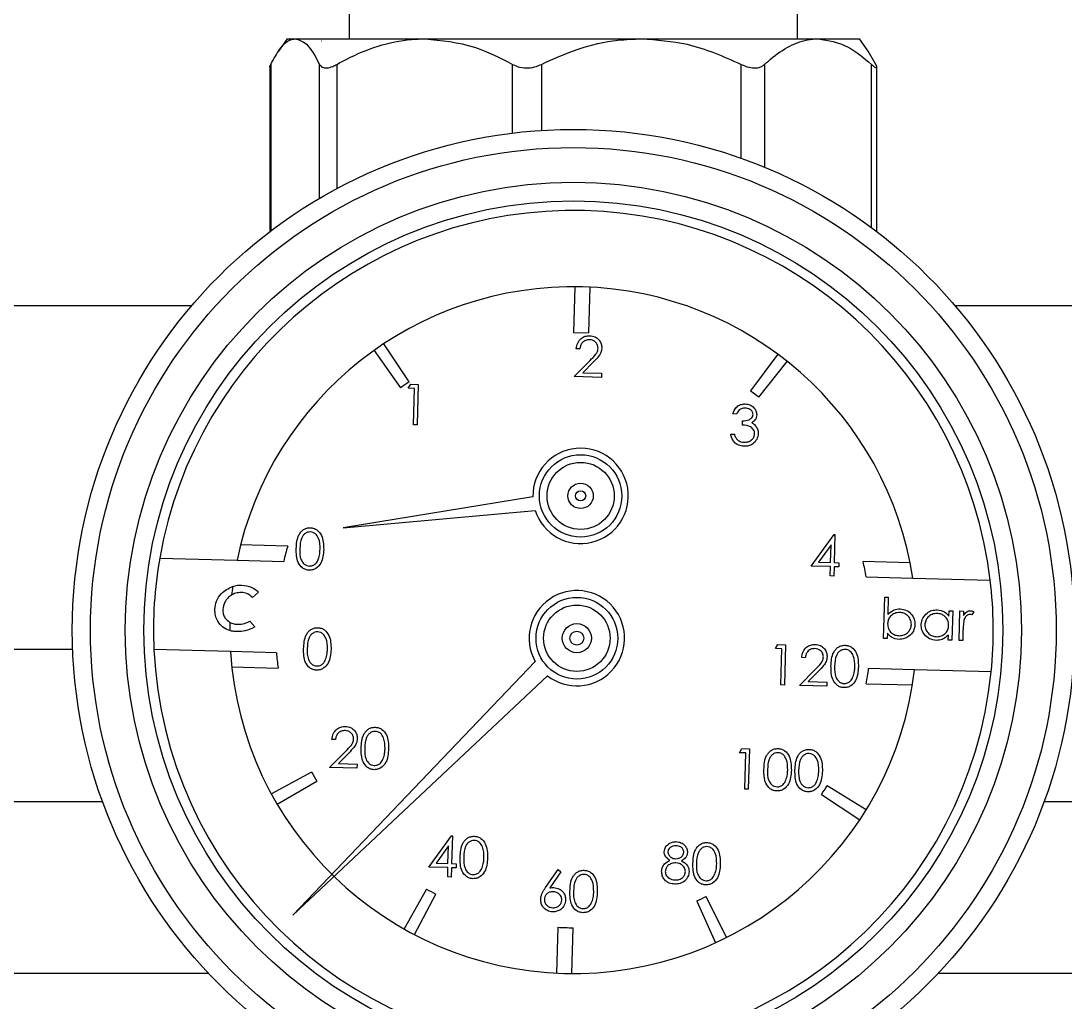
# Model space of a CAD drawing. Extents: x 150 to 4150, y 50 to 2920.
# Drawn here: x 1107.2 to 1243.9, y 1012.7 to 1141.3 of the extents above; entities that cross this region are included whole.
import ezdxf

# ---------------------------------------------------------------- set-up
doc = ezdxf.new("R2010")
doc.units = 0
doc.header["$LTSCALE"] = 10
doc.linetypes.add('SLD-KATı', pattern=[0])
doc.layers.get('0').update_dxf_attribs({"linetype": 'CONTINUOUS'})

msp = doc.modelspace()

# ---------------------------------------------------------------- linework, layer by layer
at = {"color": 7, "linetype": 'SLD-KATı'}
for p, q in [((1150.16, 1159.03), (1150.16, 1138.92)), ((1208.91, 1138.92), (1208.91, 1157.98)), ((1142.03, 1138.92), (1140.91, 1137.31)), ((1142.03, 1138.92), (1143.1, 1138.92)), ((1143.1, 1138.92), (1160.06, 1138.92)), ((1160.06, 1138.92), (1188.43, 1138.92)), ((1188.43, 1138.92), (1211.58, 1138.92)), ((1211.58, 1138.92), (1217.03, 1138.92)), ((1218.15, 1137.31), (1217.03, 1138.92)), ((1219.15, 1135.57), (1218.13, 1137.3)), ((1139.76, 1135.2), (1139.76, 1113.62)), ((1219.3, 1113.62), (1219.3, 1135.2)), ((1179.73, 1106.42), (1179.57, 1100.43)), ((1181.57, 1100.38), (1181.73, 1106.36)), ((1129.53, 1103.92), (1002.03, 1103.92)), ((1319.53, 1103.92), (1229.53, 1103.92)), ((1179.57, 1100.43), (1181.57, 1100.38)), ((1158.02, 1093.95), (1154.71, 1098.95)), ((1153.42, 1098.07), (1156.9, 1093.18)), ((1180.39, 1098.28), (1179.92, 1098.29)), ((1206.31, 1097.58), (1202.74, 1092.76)), ((1179.62, 1094.64), (1181.73, 1096.77)), ((1182.13, 1096.53), (1180.77, 1095.15)), ((1203.82, 1091.93), (1207.56, 1096.62)), ((1183.21, 1094.54), (1179.62, 1094.64)), ((1180.77, 1095.15), (1183.23, 1095.08)), ((1183.23, 1095.08), (1183.21, 1094.54)), ((1157.91, 1093.11), (1158.24, 1093.65)), ((1158.73, 1093.09), (1157.91, 1093.11)), ((1158.24, 1093.65), (1159.22, 1093.62)), ((1158.6, 1088.34), (1158.73, 1093.09)), ((1159.22, 1093.62), (1159.08, 1088.33)), ((1200.9, 1089.74), (1200.43, 1089.76)), ((1201.68, 1088.3), (1201.69, 1088.84)), ((1159.08, 1088.33), (1158.6, 1088.34)), ((1200.15, 1087.12), (1200.63, 1087.1)), ((1174.24, 1078.9), (1149.4, 1074.81)), ((1149.4, 1074.81), (1174.53, 1077.1)), ((1210.7, 1069.81), (1213.7, 1073.94)), ((1213.7, 1073.94), (1213.8, 1073.94)), ((1213.8, 1073.94), (1213.7, 1070.27)), ((1142.11, 1072.42), (1135.94, 1072.58)), ((1213.29, 1072.58), (1211.65, 1070.33)), ((1213.22, 1070.29), (1213.29, 1072.58)), ((1125.35, 1070.86), (1135.48, 1070.59)), ((1135.48, 1070.59), (1141.59, 1070.43)), ((1213.21, 1069.74), (1210.7, 1069.81)), ((1211.65, 1070.33), (1213.22, 1070.29)), ((1213.18, 1068.52), (1213.21, 1069.74)), ((1213.69, 1069.73), (1213.65, 1068.51)), ((1214.3, 1069.72), (1213.69, 1069.73)), ((1213.7, 1070.27), (1214.31, 1070.26)), ((1214.31, 1070.26), (1214.3, 1069.72)), ((1223.66, 1070.25), (1217.48, 1070.41)), ((1213.65, 1068.51), (1213.18, 1068.52)), ((1217.9, 1068.4), (1224.01, 1068.23)), ((1224.01, 1068.23), (1234.14, 1067.96)), ((1138.31, 1066.38), (1137.49, 1065.68)), ((1220.16, 1060.33), (1220.31, 1065.76)), ((1220.31, 1065.76), (1220.78, 1065.75)), ((1220.78, 1065.75), (1220.72, 1063.49)), ((1228.72, 1063.26), (1228.74, 1063.97)), ((1228.74, 1063.97), (1229.22, 1063.96)), ((1229.22, 1063.96), (1229.11, 1060.1)), ((1230.06, 1060.07), (1230.17, 1063.94)), ((1230.17, 1063.94), (1230.64, 1063.92)), ((1230.64, 1063.92), (1230.63, 1063.35)), ((1232, 1063.82), (1231.72, 1063.42)), ((1137.16, 1062.59), (1137.79, 1061.85)), ((1220.64, 1060.32), (1220.16, 1060.33)), ((1220.66, 1061.04), (1220.64, 1060.32)), ((1228.64, 1060.11), (1228.66, 1060.78)), ((1229.11, 1060.1), (1228.64, 1060.11)), ((1230.54, 1060.06), (1230.06, 1060.07)), ((1230.57, 1061.36), (1230.54, 1060.06)), ((1002.03, 1058.92), (1113.95, 1058.92)), ((1134.62, 1058.61), (1124.59, 1058.88)), ((1206.01, 1059), (1206.33, 1059.54)), ((1206.82, 1058.98), (1206.01, 1059)), ((1206.33, 1059.54), (1207.31, 1059.51)), ((1206.7, 1054.23), (1206.82, 1058.98)), ((1207.31, 1059.51), (1207.17, 1054.22)), ((1140.64, 1058.45), (1134.62, 1058.61)), ((1174.52, 1057.33), (1142.77, 1024.07)), ((1209.91, 1057.81), (1209.44, 1057.82)), ((1134.79, 1056.61), (1140.85, 1056.45)), ((1209.14, 1054.17), (1211.25, 1056.3)), ((1211.65, 1056.06), (1210.29, 1054.68)), ((1224.23, 1056.22), (1218.2, 1056.39)), ((1234.26, 1055.96), (1224.23, 1056.22)), ((1142.77, 1024.07), (1176.13, 1055.44)), ((1210.29, 1054.68), (1212.75, 1054.61)), ((1212.75, 1054.61), (1212.73, 1054.07)), ((1207.17, 1054.22), (1206.7, 1054.23)), ((1212.73, 1054.07), (1209.14, 1054.17)), ((1217.89, 1054.39), (1223.95, 1054.23)), ((1148.37, 1047.07), (1147.9, 1047.08)), ((1147.6, 1043.42), (1149.71, 1045.56)), ((1150.11, 1045.31), (1148.75, 1043.94)), ((1201.29, 1045.35), (1201.62, 1045.89)), ((1202.11, 1045.33), (1201.29, 1045.35)), ((1201.62, 1045.89), (1202.59, 1045.86)), ((1201.98, 1040.59), (1202.11, 1045.33)), ((1202.59, 1045.86), (1202.45, 1040.57)), ((1148.75, 1043.94), (1151.21, 1043.87)), ((1151.21, 1043.87), (1151.19, 1043.33)), ((1145.25, 1042.82), (1139.97, 1039.96)), ((1151.19, 1043.33), (1147.6, 1043.42)), ((1140.75, 1038.6), (1145.92, 1041.64)), ((1217.89, 1037.89), (1212.77, 1041.02)), ((1202.45, 1040.57), (1201.98, 1040.59)), ((1212.04, 1039.88), (1217.04, 1036.56)), ((1117.88, 1038.92), (717.03, 1038.92)), ((1404.53, 1038.92), (1241.18, 1038.92)), ((1160.59, 1030.36), (1163.59, 1034.48)), ((1163.59, 1034.48), (1163.69, 1034.48)), ((1163.69, 1034.48), (1163.59, 1030.82)), ((1163.18, 1033.13), (1161.54, 1030.87)), ((1163.11, 1030.83), (1163.18, 1033.13)), ((1163.1, 1030.29), (1160.59, 1030.36)), ((1161.54, 1030.87), (1163.11, 1030.83)), ((1163.07, 1029.07), (1163.1, 1030.29)), ((1163.57, 1030.28), (1163.54, 1029.05)), ((1164.18, 1030.26), (1163.57, 1030.28)), ((1163.59, 1030.82), (1164.2, 1030.8)), ((1164.2, 1030.8), (1164.18, 1030.26)), ((1175.88, 1027.67), (1177.53, 1030.04)), ((1177.53, 1030.04), (1177.89, 1029.74)), ((1163.54, 1029.05), (1163.07, 1029.07)), ((1177.89, 1029.74), (1176.43, 1027.64)), ((1160.31, 1027.48), (1157.35, 1022.26)), ((1158.73, 1021.51), (1161.51, 1026.83)), ((1195.69, 1025.92), (1198.17, 1020.46)), ((1199.59, 1021.14), (1196.92, 1026.51)), ((1177.49, 1022.47), (1177.33, 1016.47)), ((1179.33, 1016.42), (1179.49, 1022.42))]:
    msp.add_line(p, q, dxfattribs=at)
at = {"color": 8, "linetype": 'SLD-KATı'}
for p, q in [((1139.91, 1135.57), (1139.91, 1113.73)), ((1146.29, 1118), (1146.29, 1135.57)), ((1148.56, 1135.57), (1148.56, 1119.27)), ((1171.57, 1126.56), (1171.57, 1135.57)), ((1175.35, 1135.57), (1175.35, 1126.91)), ((1201.5, 1123.25), (1201.5, 1135.57)), ((1204.59, 1135.57), (1204.59, 1122.07)), ((1218.57, 1114.17), (1218.57, 1135.57)), ((1131.76, 1016.42), (704.53, 1016.42)), ((1417.03, 1016.42), (1227.3, 1016.42))]:
    msp.add_line(p, q, dxfattribs=at)
at = {"color": 7, "linetype": 'SLD-KATı'}
for centre, radius in [((1179.53, 1061.42), 65.63), ((1179.53, 1061.42), 63.25), ((1179.53, 1061.42), 58.69), ((1179.53, 1061.42), 56.25), ((1180.48, 1079.01), 5.4), ((1180.48, 1079.01), 4.4), ((1180.48, 1079.01), 1.66), ((1180.48, 1079.01), 0.665), ((1179.99, 1060.36), 5.35), ((1179.99, 1060.36), 4.35), ((1179.99, 1060.36), 1.91), ((1179.99, 1060.36), 0.907)]:
    msp.add_circle(centre, radius, dxfattribs=at)
for centre, radius, start, end in [((1179.53, 1061.42), 55, 6.8367, 170.1095), ((1179.53, 1061.42), 45, 8.7135, 168.2328), ((1179.53, 1061.42), 39, 123.4731, 125.4731), ((1179.53, 1061.42), 39, 51.4731, 53.4731), ((1180.48, 1079.01), 6.25, 197.7943, 181.0474), ((1179.53, 1061.42), 39, 163.616, 166.6361), ((1179.53, 1061.42), 55, 170.1095, 182.6438), ((1179.53, 1061.42), 39, 10.3101, 13.3303), ((1179.53, 1061.42), 45, 172.6729, 174.1405), ((1179.53, 1061.42), 55, 354.3025, 6.8367), ((1179.99, 1060.36), 6.25, 231.9398, 209.0032), ((1179.53, 1061.42), 45, 178.6927, 180.0803), ((1179.53, 1061.42), 55, 182.6438, 354.3025), ((1179.53, 1061.42), 45, 183.5728, 353.3735), ((1179.53, 1061.42), 39, 184.36, 187.323), ((1179.53, 1061.42), 39, 349.6233, 352.5863), ((1179.53, 1061.42), 39, 208.4731, 210.4731), ((1179.53, 1061.42), 39, 326.4731, 328.4731), ((1179.53, 1061.42), 39, 240.4731, 242.4731), ((1179.53, 1061.42), 39, 294.4731, 296.4731), ((1179.53, 1061.42), 39, 267.0039, 269.9424)]:
    msp.add_arc(centre, radius, start, end, dxfattribs=at)
for points, knots in [([(1139.91, 1135.57), (1140.3, 1136.29), (1141.08, 1137.73), (1142.17, 1138.77), (1142.85, 1138.88), (1143.1, 1138.92)], [0, 0, 0, 0, 0.382414, 0.774654, 1, 1, 1, 1]), ([(1143.1, 1138.92), (1143.59, 1138.78), (1144.7, 1138.47), (1145.73, 1136.61), (1146.29, 1135.57)], [0, 0, 0, 0, 0.444644, 1, 1, 1, 1]), ([(1146.54, 1138.6), (1146.51, 1138.61), (1146.48, 1138.61), (1146.48, 1138.62), (1146.48, 1138.62)], [0, 0, 0, 0, 0.8296067, 1, 1, 1, 1]), ([(1148.56, 1135.57), (1148.82, 1135.72), (1150.39, 1136.59), (1153.42, 1137.91), (1157.05, 1138.81), (1159.3, 1138.89), (1160.06, 1138.92)], [0, 0, 0, 0, 0.073267, 0.436546, 0.808868, 1, 1, 1, 1]), ([(1160.06, 1138.92), (1162.26, 1138.71), (1166.26, 1138.32), (1169.92, 1136.42), (1171.57, 1135.57)], [0, 0, 0, 0, 0.551005, 1, 1, 1, 1]), ([(1175.35, 1135.57), (1176.94, 1136.29), (1180.15, 1137.73), (1184.61, 1138.77), (1187.41, 1138.88), (1188.43, 1138.92)], [0, 0, 0, 0, 0.382412, 0.774653, 1, 1, 1, 1]), ([(1188.43, 1138.92), (1190.45, 1138.78), (1194.99, 1138.47), (1199.18, 1136.61), (1201.5, 1135.57)], [0, 0, 0, 0, 0.444643, 1, 1, 1, 1]), ([(1204.59, 1135.57), (1204.75, 1135.72), (1205.71, 1136.59), (1207.54, 1137.91), (1209.75, 1138.81), (1211.12, 1138.89), (1211.58, 1138.92)], [0, 0, 0, 0, 0.073266, 0.436545, 0.80887, 1, 1, 1, 1]), ([(1211.58, 1138.92), (1212.92, 1138.71), (1215.35, 1138.32), (1217.57, 1136.42), (1218.57, 1135.57)], [0, 0, 0, 0, 0.5510138, 1, 1, 1, 1]), ([(1139.79, 1135.2), (1139.79, 1135.23), (1139.77, 1135.29), (1139.86, 1135.47), (1139.91, 1135.57)], [0, 0, 0, 0, 0.437568, 1, 1, 1, 1]), ([(1146.29, 1135.57), (1146.4, 1135.42), (1146.61, 1135.13), (1147.23, 1135.05), (1147.92, 1135.24), (1148.37, 1135.48), (1148.56, 1135.57)], [0, 0, 0, 0, 0.280707, 0.562842, 0.82575, 1, 1, 1, 1]), ([(1171.57, 1135.57), (1171.88, 1135.42), (1172.51, 1135.13), (1173.63, 1135.05), (1174.6, 1135.24), (1175.14, 1135.48), (1175.35, 1135.57)], [0, 0, 0, 0, 0.280698, 0.562833, 0.825752, 1, 1, 1, 1]), ([(1201.5, 1135.57), (1201.84, 1135.42), (1202.52, 1135.13), (1203.48, 1135.05), (1204.17, 1135.24), (1204.47, 1135.48), (1204.59, 1135.57)], [0, 0, 0, 0, 0.280686, 0.562825, 0.825751, 1, 1, 1, 1]), ([(1218.57, 1135.57), (1218.74, 1135.42), (1219.07, 1135.13), (1219.31, 1135.05), (1219.31, 1135.24), (1219.2, 1135.48), (1219.15, 1135.57)], [0, 0, 0, 0, 0.280716, 0.56284, 0.825762, 1, 1, 1, 1]), ([(1179.92, 1098.29), (1179.96, 1098.55), (1180.03, 1099.06), (1180.5, 1099.64), (1181.08, 1099.98), (1181.49, 1100), (1181.69, 1100.01)], [0, 0, 0, 0, 0.280031, 0.559523, 0.779667, 1, 1, 1, 1]), ([(1181.69, 1100.01), (1181.93, 1099.98), (1182.4, 1099.93), (1182.91, 1099.48), (1183.21, 1098.95), (1183.24, 1098.58), (1183.25, 1098.4)], [0, 0, 0, 0, 0.279892, 0.559221, 0.779581, 1, 1, 1, 1]), ([(1181.65, 1099.47), (1181.47, 1099.46), (1181.11, 1099.43), (1180.69, 1099.11), (1180.46, 1098.7), (1180.42, 1098.42), (1180.39, 1098.28)], [0, 0, 0, 0, 0.279701, 0.558859, 0.779174, 1, 1, 1, 1]), ([(1182.77, 1098.37), (1182.75, 1098.53), (1182.72, 1098.86), (1182.41, 1099.21), (1182.04, 1099.43), (1181.78, 1099.46), (1181.65, 1099.47)], [0, 0, 0, 0, 0.279114, 0.558969, 0.77936, 1, 1, 1, 1]), ([(1181.73, 1096.77), (1181.99, 1097.03), (1182.35, 1097.38), (1182.72, 1097.94), (1182.75, 1098.22), (1182.77, 1098.37)], [0, 0, 0, 0, 0.560708, 0.780519, 1, 1, 1, 1]), ([(1183.25, 1098.4), (1183.22, 1098.19), (1183.17, 1097.77), (1182.73, 1097.14), (1182.36, 1096.76), (1182.13, 1096.53)], [0, 0, 0, 0, 0.2792847, 0.5591498, 1, 1, 1, 1]), ([(1200.43, 1089.76), (1200.49, 1089.96), (1200.63, 1090.36), (1201.04, 1090.8), (1201.54, 1091.04), (1201.87, 1091.06), (1202.04, 1091.07)], [0, 0, 0, 0, 0.280276, 0.559682, 0.779743, 1, 1, 1, 1]), ([(1202.03, 1090.53), (1201.89, 1090.52), (1201.62, 1090.51), (1201.17, 1090.25), (1201, 1089.94), (1200.9, 1089.74)], [0, 0, 0, 0, 0.28062, 0.56037, 1, 1, 1, 1]), ([(1203.07, 1089.67), (1203.05, 1089.81), (1203, 1090.09), (1202.61, 1090.44), (1202.25, 1090.49), (1202.03, 1090.53)], [0, 0, 0, 0, 0.278854, 0.560079, 1, 1, 1, 1]), ([(1202.04, 1091.07), (1202.25, 1091.04), (1202.68, 1090.98), (1203.18, 1090.63), (1203.49, 1090.16), (1203.53, 1089.82), (1203.55, 1089.65)], [0, 0, 0, 0, 0.280073, 0.559871, 0.780099, 1, 1, 1, 1]), ([(1201.69, 1088.84), (1201.99, 1088.86), (1202.44, 1088.89), (1202.89, 1089.19), (1203.04, 1089.45), (1203.06, 1089.6), (1203.07, 1089.67)], [0, 0, 0, 0, 0.499405, 0.74901, 0.874544, 1, 1, 1, 1]), ([(1203.55, 1089.65), (1203.53, 1089.53), (1203.51, 1089.29), (1203.31, 1088.89), (1203.05, 1088.7), (1202.9, 1088.58)], [0, 0, 0, 0, 0.280515, 0.560801, 1, 1, 1, 1]), ([(1203.28, 1087.13), (1203.27, 1087.23), (1203.26, 1087.41), (1203.1, 1087.75), (1202.62, 1088.22), (1202.06, 1088.27), (1201.68, 1088.3)], [0, 0, 0, 0, 0.12559, 0.251193, 0.50061, 1, 1, 1, 1]), ([(1202.9, 1088.58), (1203.02, 1088.52), (1203.24, 1088.39), (1203.39, 1088.2), (1203.46, 1088.12)], [0, 0, 0, 0, 0.559813, 1, 1, 1, 1]), ([(1203.46, 1088.12), (1203.56, 1087.95), (1203.73, 1087.66), (1203.74, 1087.32), (1203.75, 1087.17)], [0, 0, 0, 0, 0.559413, 1, 1, 1, 1]), ([(1201.88, 1085.51), (1201.63, 1085.54), (1201.15, 1085.59), (1200.59, 1086.01), (1200.27, 1086.56), (1200.19, 1086.93), (1200.15, 1087.12)], [0, 0, 0, 0, 0.279885, 0.558976, 0.779263, 1, 1, 1, 1]), ([(1200.63, 1087.1), (1200.67, 1086.95), (1200.75, 1086.67), (1200.94, 1086.46), (1201.02, 1086.36)], [0, 0, 0, 0, 0.560699, 1, 1, 1, 1]), ([(1201.02, 1086.36), (1201.17, 1086.26), (1201.44, 1086.08), (1201.76, 1086.06), (1201.9, 1086.05)], [0, 0, 0, 0, 0.558746, 1, 1, 1, 1]), ([(1203.75, 1087.17), (1203.71, 1086.91), (1203.62, 1086.39), (1203.1, 1085.83), (1202.49, 1085.54), (1202.08, 1085.52), (1201.88, 1085.51)], [0, 0, 0, 0, 0.279309, 0.558839, 0.779283, 1, 1, 1, 1]), ([(1201.9, 1086.05), (1202.08, 1086.06), (1202.45, 1086.07), (1202.9, 1086.34), (1203.21, 1086.71), (1203.25, 1086.99), (1203.28, 1087.13)], [0, 0, 0, 0, 0.2806014, 0.5601573, 0.7803071, 1, 1, 1, 1]), ([(1143.23, 1072.1), (1143.27, 1072.73), (1143.32, 1073.52), (1143.83, 1074.3), (1144.18, 1074.61), (1144.61, 1074.81), (1144.92, 1074.83), (1145.08, 1074.84)], [0, 0, 0, 0, 0.498705, 0.624178, 0.749468, 0.87474, 1, 1, 1, 1]), ([(1145.08, 1074.29), (1144.96, 1074.28), (1144.71, 1074.27), (1144.39, 1074.09), (1144.12, 1073.84), (1143.76, 1073.2), (1143.73, 1072.58), (1143.71, 1072.09)], [0, 0, 0, 0, 0.125142, 0.250415, 0.375515, 0.500841, 1, 1, 1, 1]), ([(1145.08, 1074.84), (1145.23, 1074.82), (1145.54, 1074.79), (1146.1, 1074.49), (1146.79, 1073.59), (1146.81, 1072.64), (1146.83, 1072)], [0, 0, 0, 0, 0.1256014, 0.251196, 0.5005818, 1, 1, 1, 1]), ([(1146.35, 1072.02), (1146.35, 1072.51), (1146.34, 1073.25), (1145.86, 1073.99), (1145.44, 1074.24), (1145.2, 1074.28), (1145.08, 1074.29)], [0, 0, 0, 0, 0.5000708, 0.7490174, 0.8745928, 1, 1, 1, 1]), ([(1144.93, 1069.27), (1144.77, 1069.29), (1144.47, 1069.32), (1143.91, 1069.62), (1143.24, 1070.52), (1143.24, 1071.47), (1143.23, 1072.1)], [0, 0, 0, 0, 0.125559, 0.251094, 0.500254, 1, 1, 1, 1]), ([(1143.71, 1072.09), (1143.7, 1071.59), (1143.68, 1070.85), (1144.17, 1070.12), (1144.6, 1069.87), (1144.84, 1069.83), (1144.96, 1069.82)], [0, 0, 0, 0, 0.500282, 0.749082, 0.874603, 1, 1, 1, 1]), ([(1146.83, 1072), (1146.78, 1071.37), (1146.71, 1070.42), (1145.97, 1069.56), (1145.4, 1069.3), (1145.08, 1069.28), (1144.93, 1069.27)], [0, 0, 0, 0, 0.499409, 0.748744, 0.874374, 1, 1, 1, 1]), ([(1146.12, 1070.69), (1146.19, 1070.94), (1146.32, 1071.37), (1146.34, 1071.82), (1146.35, 1072.02)], [0, 0, 0, 0, 0.559612, 1, 1, 1, 1]), ([(1144.96, 1069.82), (1145.1, 1069.83), (1145.39, 1069.86), (1145.85, 1070.15), (1146.02, 1070.49), (1146.12, 1070.69)], [0, 0, 0, 0, 0.2802496, 0.5607766, 1, 1, 1, 1]), ([(1132.57, 1064.13), (1132.62, 1064.51), (1132.73, 1065.26), (1133.48, 1066.44), (1134.36, 1066.89), (1134.9, 1067.16)], [0, 0, 0, 0, 0.280595, 0.561562, 1, 1, 1, 1]), ([(1134.9, 1067.16), (1135.11, 1067.21), (1135.5, 1067.32), (1135.9, 1067.32), (1136.08, 1067.32)], [0, 0, 0, 0, 0.5597876, 1, 1, 1, 1]), ([(1136.08, 1067.32), (1136.55, 1067.26), (1137.39, 1067.16), (1138.03, 1066.62), (1138.31, 1066.38)], [0, 0, 0, 0, 0.559292, 1, 1, 1, 1]), ([(1134.77, 1066.01), (1134.59, 1065.89), (1134.23, 1065.64), (1133.76, 1065.01), (1133.67, 1064.46), (1133.61, 1064.13)], [0, 0, 0, 0, 0.28081, 0.561525, 1, 1, 1, 1]), ([(1136.05, 1066.35), (1135.8, 1066.34), (1135.34, 1066.31), (1134.94, 1066.1), (1134.77, 1066.01)], [0, 0, 0, 0, 0.559454, 1, 1, 1, 1]), ([(1137.49, 1065.68), (1137.26, 1065.89), (1136.85, 1066.27), (1136.3, 1066.33), (1136.05, 1066.35)], [0, 0, 0, 0, 0.558568, 1, 1, 1, 1]), ([(1220.72, 1063.49), (1220.98, 1063.72), (1221.43, 1064.15), (1222.05, 1064.19), (1222.32, 1064.21)], [0, 0, 0, 0, 0.559289, 1, 1, 1, 1]), ([(1222.32, 1064.21), (1222.61, 1064.17), (1223.21, 1064.09), (1223.85, 1063.52), (1224.24, 1062.85), (1224.27, 1062.39), (1224.28, 1062.15)], [0, 0, 0, 0, 0.2795757, 0.5593428, 0.7796049, 1, 1, 1, 1]), ([(1134.53, 1061.35), (1134.21, 1061.48), (1133.57, 1061.74), (1132.96, 1062.51), (1132.61, 1063.32), (1132.58, 1063.86), (1132.57, 1064.13)], [0, 0, 0, 0, 0.279576, 0.559242, 0.779615, 1, 1, 1, 1]), ([(1133.61, 1064.13), (1133.62, 1063.94), (1133.64, 1063.56), (1133.91, 1062.92), (1134.3, 1062.63), (1134.54, 1062.44)], [0, 0, 0, 0, 0.280795, 0.561329, 1, 1, 1, 1]), ([(1222.29, 1063.74), (1222.07, 1063.72), (1221.61, 1063.67), (1221.07, 1063.3), (1220.75, 1062.8), (1220.71, 1062.44), (1220.69, 1062.26)], [0, 0, 0, 0, 0.2797933, 0.559471, 0.7796291, 1, 1, 1, 1]), ([(1223.81, 1062.16), (1223.78, 1062.39), (1223.73, 1062.84), (1223.33, 1063.36), (1222.83, 1063.67), (1222.47, 1063.72), (1222.29, 1063.74)], [0, 0, 0, 0, 0.279393, 0.559101, 0.779546, 1, 1, 1, 1]), ([(1225.1, 1062.15), (1225.14, 1062.44), (1225.23, 1063.03), (1225.81, 1063.66), (1226.48, 1064.04), (1226.95, 1064.07), (1227.18, 1064.08)], [0, 0, 0, 0, 0.279413, 0.559193, 0.779551, 1, 1, 1, 1]), ([(1227.17, 1063.61), (1226.95, 1063.59), (1226.49, 1063.55), (1225.97, 1063.16), (1225.64, 1062.66), (1225.6, 1062.31), (1225.57, 1062.13)], [0, 0, 0, 0, 0.279759, 0.559287, 0.779721, 1, 1, 1, 1]), ([(1228.69, 1062.03), (1228.67, 1062.26), (1228.63, 1062.72), (1228.22, 1063.24), (1227.71, 1063.55), (1227.35, 1063.59), (1227.17, 1063.61)], [0, 0, 0, 0, 0.279658, 0.559202, 0.779491, 1, 1, 1, 1]), ([(1227.18, 1064.08), (1227.53, 1064.03), (1228.15, 1063.95), (1228.55, 1063.47), (1228.72, 1063.26)], [0, 0, 0, 0, 0.559058, 1, 1, 1, 1]), ([(1230.63, 1063.35), (1230.76, 1063.53), (1230.96, 1063.78), (1231.32, 1063.95), (1231.5, 1063.96), (1231.59, 1063.97)], [0, 0, 0, 0, 0.558794, 0.779488, 1, 1, 1, 1]), ([(1231.48, 1063.49), (1231.37, 1063.47), (1231.15, 1063.43), (1230.85, 1063.13), (1230.75, 1062.85), (1230.69, 1062.68)], [0, 0, 0, 0, 0.278343, 0.558755, 1, 1, 1, 1]), ([(1231.72, 1063.42), (1231.68, 1063.44), (1231.6, 1063.48), (1231.52, 1063.49), (1231.48, 1063.49)], [0, 0, 0, 0, 0.560358, 1, 1, 1, 1]), ([(1231.59, 1063.97), (1231.67, 1063.95), (1231.81, 1063.93), (1231.94, 1063.86), (1232, 1063.82)], [0, 0, 0, 0, 0.559242, 1, 1, 1, 1]), ([(1134.54, 1062.44), (1134.72, 1062.36), (1135.04, 1062.22), (1135.39, 1062.2), (1135.54, 1062.19)], [0, 0, 0, 0, 0.559451, 1, 1, 1, 1]), ([(1137.79, 1061.85), (1137.38, 1061.64), (1136.66, 1061.25), (1135.84, 1061.23), (1135.48, 1061.22)], [0, 0, 0, 0, 0.55933, 1, 1, 1, 1]), ([(1135.54, 1062.19), (1135.86, 1062.2), (1136.43, 1062.22), (1136.93, 1062.48), (1137.16, 1062.59)], [0, 0, 0, 0, 0.559899, 1, 1, 1, 1]), ([(1144.2, 1059), (1144.23, 1059.63), (1144.28, 1060.42), (1144.79, 1061.2), (1145.15, 1061.51), (1145.57, 1061.71), (1145.88, 1061.73), (1146.04, 1061.74)], [0, 0, 0, 0, 0.4987, 0.624179, 0.749471, 0.874749, 1, 1, 1, 1]), ([(1146.04, 1061.74), (1146.19, 1061.72), (1146.51, 1061.69), (1147.07, 1061.4), (1147.76, 1060.49), (1147.78, 1059.54), (1147.79, 1058.91)], [0, 0, 0, 0, 0.125601, 0.2512, 0.500583, 1, 1, 1, 1]), ([(1220.69, 1062.26), (1220.71, 1062.03), (1220.75, 1061.57), (1221.16, 1061.06), (1221.67, 1060.74), (1222.03, 1060.71), (1222.21, 1060.69)], [0, 0, 0, 0, 0.279642, 0.559198, 0.779508, 1, 1, 1, 1]), ([(1224.28, 1062.15), (1224.24, 1061.86), (1224.15, 1061.26), (1223.57, 1060.63), (1222.9, 1060.25), (1222.43, 1060.23), (1222.2, 1060.21)], [0, 0, 0, 0, 0.279431, 0.559218, 0.779559, 1, 1, 1, 1]), ([(1222.21, 1060.69), (1222.43, 1060.71), (1222.89, 1060.75), (1223.41, 1061.14), (1223.74, 1061.63), (1223.78, 1061.99), (1223.81, 1062.16)], [0, 0, 0, 0, 0.279746, 0.559279, 0.779722, 1, 1, 1, 1]), ([(1227.06, 1060.08), (1226.76, 1060.13), (1226.17, 1060.21), (1225.53, 1060.78), (1225.14, 1061.45), (1225.11, 1061.91), (1225.1, 1062.15)], [0, 0, 0, 0, 0.279571, 0.55934, 0.779589, 1, 1, 1, 1]), ([(1225.57, 1062.13), (1225.6, 1061.9), (1225.65, 1061.45), (1226.05, 1060.93), (1226.56, 1060.62), (1226.91, 1060.58), (1227.09, 1060.56)], [0, 0, 0, 0, 0.2794279, 0.5591399, 0.7795697, 1, 1, 1, 1]), ([(1227.09, 1060.56), (1227.32, 1060.58), (1227.77, 1060.62), (1228.31, 1060.99), (1228.63, 1061.5), (1228.67, 1061.85), (1228.69, 1062.03)], [0, 0, 0, 0, 0.279819, 0.559391, 0.779611, 1, 1, 1, 1]), ([(1230.69, 1062.68), (1230.66, 1062.44), (1230.59, 1062), (1230.58, 1061.55), (1230.57, 1061.36)], [0, 0, 0, 0, 0.559641, 1, 1, 1, 1]), ([(1135.48, 1061.22), (1135.3, 1061.23), (1134.98, 1061.24), (1134.67, 1061.32), (1134.53, 1061.35)], [0, 0, 0, 0, 0.560024, 1, 1, 1, 1]), ([(1146.04, 1061.19), (1145.92, 1061.19), (1145.68, 1061.17), (1145.35, 1060.99), (1145.09, 1060.74), (1144.72, 1060.1), (1144.69, 1059.48), (1144.67, 1058.99)], [0, 0, 0, 0, 0.125141, 0.250421, 0.375523, 0.50085, 1, 1, 1, 1]), ([(1147.32, 1058.92), (1147.31, 1059.41), (1147.3, 1060.15), (1146.82, 1060.89), (1146.4, 1061.15), (1146.16, 1061.18), (1146.04, 1061.19)], [0, 0, 0, 0, 0.500072, 0.749019, 0.874595, 1, 1, 1, 1]), ([(1222.2, 1060.21), (1221.85, 1060.26), (1221.23, 1060.35), (1220.83, 1060.83), (1220.66, 1061.04)], [0, 0, 0, 0, 0.5589264, 1, 1, 1, 1]), ([(1228.66, 1060.78), (1228.4, 1060.55), (1227.94, 1060.13), (1227.33, 1060.1), (1227.06, 1060.08)], [0, 0, 0, 0, 0.558761, 1, 1, 1, 1]), ([(1145.89, 1056.18), (1145.74, 1056.19), (1145.43, 1056.23), (1144.87, 1056.52), (1144.2, 1057.43), (1144.2, 1058.37), (1144.2, 1059)], [0, 0, 0, 0, 0.125549, 0.251085, 0.5002442, 1, 1, 1, 1]), ([(1144.67, 1058.99), (1144.66, 1058.5), (1144.65, 1057.76), (1145.14, 1057.02), (1145.56, 1056.77), (1145.8, 1056.73), (1145.92, 1056.72)], [0, 0, 0, 0, 0.500292, 0.749087, 0.874604, 1, 1, 1, 1]), ([(1147.79, 1058.91), (1147.74, 1058.27), (1147.67, 1057.32), (1146.93, 1056.46), (1146.36, 1056.2), (1146.05, 1056.18), (1145.89, 1056.18)], [0, 0, 0, 0, 0.499403, 0.748743, 0.874367, 1, 1, 1, 1]), ([(1147.08, 1057.6), (1147.15, 1057.84), (1147.29, 1058.27), (1147.31, 1058.72), (1147.32, 1058.92)], [0, 0, 0, 0, 0.559583, 1, 1, 1, 1]), ([(1209.44, 1057.82), (1209.48, 1058.08), (1209.55, 1058.59), (1210.02, 1059.17), (1210.6, 1059.51), (1211.01, 1059.53), (1211.21, 1059.54)], [0, 0, 0, 0, 0.280033, 0.559514, 0.779666, 1, 1, 1, 1]), ([(1211.17, 1059), (1210.99, 1058.99), (1210.63, 1058.96), (1210.21, 1058.64), (1209.98, 1058.23), (1209.94, 1057.95), (1209.91, 1057.81)], [0, 0, 0, 0, 0.2797, 0.558847, 0.779178, 1, 1, 1, 1]), ([(1212.29, 1057.9), (1212.27, 1058.06), (1212.24, 1058.39), (1211.92, 1058.74), (1211.56, 1058.96), (1211.3, 1058.99), (1211.17, 1059)], [0, 0, 0, 0, 0.279132, 0.558985, 0.779362, 1, 1, 1, 1]), ([(1211.21, 1059.54), (1211.45, 1059.51), (1211.92, 1059.46), (1212.43, 1059.01), (1212.73, 1058.48), (1212.76, 1058.11), (1212.77, 1057.93)], [0, 0, 0, 0, 0.27989, 0.559225, 0.779583, 1, 1, 1, 1]), ([(1213.28, 1056.7), (1213.32, 1057.33), (1213.36, 1058.12), (1213.88, 1058.9), (1214.23, 1059.21), (1214.66, 1059.41), (1214.97, 1059.43), (1215.12, 1059.44)], [0, 0, 0, 0, 0.498698, 0.624176, 0.749467, 0.87475, 1, 1, 1, 1]), ([(1215.12, 1058.89), (1215, 1058.89), (1214.76, 1058.87), (1214.43, 1058.69), (1214.17, 1058.44), (1213.8, 1057.8), (1213.77, 1057.18), (1213.75, 1056.69)], [0, 0, 0, 0, 0.125141, 0.250415, 0.375515, 0.500852, 1, 1, 1, 1]), ([(1215.12, 1059.44), (1215.28, 1059.42), (1215.59, 1059.39), (1216.15, 1059.1), (1216.84, 1058.19), (1216.86, 1057.24), (1216.87, 1056.61)], [0, 0, 0, 0, 0.125601, 0.251194, 0.500585, 1, 1, 1, 1]), ([(1216.4, 1056.62), (1216.39, 1057.11), (1216.38, 1057.85), (1215.91, 1058.59), (1215.48, 1058.85), (1215.24, 1058.88), (1215.12, 1058.89)], [0, 0, 0, 0, 0.500072, 0.749019, 0.874605, 1, 1, 1, 1]), ([(1145.92, 1056.72), (1146.07, 1056.73), (1146.36, 1056.76), (1146.81, 1057.05), (1146.98, 1057.39), (1147.08, 1057.6)], [0, 0, 0, 0, 0.280275, 0.56078, 1, 1, 1, 1]), ([(1211.25, 1056.3), (1211.51, 1056.56), (1211.87, 1056.91), (1212.24, 1057.47), (1212.27, 1057.75), (1212.29, 1057.9)], [0, 0, 0, 0, 0.560725, 0.780536, 1, 1, 1, 1]), ([(1212.77, 1057.93), (1212.74, 1057.72), (1212.69, 1057.3), (1212.25, 1056.68), (1211.87, 1056.29), (1211.65, 1056.06)], [0, 0, 0, 0, 0.279288, 0.559156, 1, 1, 1, 1]), ([(1214.97, 1053.88), (1214.82, 1053.89), (1214.51, 1053.93), (1213.96, 1054.22), (1213.29, 1055.13), (1213.28, 1056.07), (1213.28, 1056.7)], [0, 0, 0, 0, 0.125549, 0.2510939, 0.5002546, 1, 1, 1, 1]), ([(1213.75, 1056.69), (1213.74, 1056.2), (1213.73, 1055.46), (1214.22, 1054.72), (1214.64, 1054.47), (1214.88, 1054.43), (1215, 1054.42)], [0, 0, 0, 0, 0.500294, 0.74909, 0.874606, 1, 1, 1, 1]), ([(1216.87, 1056.61), (1216.83, 1055.97), (1216.76, 1055.02), (1216.01, 1054.16), (1215.44, 1053.9), (1215.13, 1053.88), (1214.97, 1053.88)], [0, 0, 0, 0, 0.499403, 0.748743, 0.874367, 1, 1, 1, 1]), ([(1216.16, 1055.3), (1216.24, 1055.54), (1216.37, 1055.97), (1216.39, 1056.42), (1216.4, 1056.62)], [0, 0, 0, 0, 0.559583, 1, 1, 1, 1]), ([(1215, 1054.42), (1215.15, 1054.43), (1215.44, 1054.46), (1215.89, 1054.75), (1216.06, 1055.09), (1216.16, 1055.3)], [0, 0, 0, 0, 0.2802496, 0.5607766, 1, 1, 1, 1]), ([(1147.9, 1047.08), (1147.94, 1047.34), (1148.01, 1047.85), (1148.48, 1048.43), (1149.06, 1048.76), (1149.47, 1048.79), (1149.67, 1048.8)], [0, 0, 0, 0, 0.280028, 0.559519, 0.779669, 1, 1, 1, 1]), ([(1149.63, 1048.26), (1149.45, 1048.24), (1149.09, 1048.22), (1148.67, 1047.9), (1148.44, 1047.49), (1148.4, 1047.21), (1148.37, 1047.07)], [0, 0, 0, 0, 0.279703, 0.558849, 0.779176, 1, 1, 1, 1]), ([(1150.75, 1047.15), (1150.73, 1047.32), (1150.7, 1047.65), (1150.38, 1048), (1150.02, 1048.22), (1149.76, 1048.24), (1149.63, 1048.26)], [0, 0, 0, 0, 0.279133, 0.55897, 0.77934, 1, 1, 1, 1]), ([(1149.67, 1048.8), (1149.91, 1048.77), (1150.38, 1048.71), (1150.89, 1048.27), (1151.19, 1047.74), (1151.22, 1047.37), (1151.23, 1047.18)], [0, 0, 0, 0, 0.279892, 0.559221, 0.779581, 1, 1, 1, 1]), ([(1151.74, 1045.96), (1151.77, 1046.59), (1151.82, 1047.38), (1152.34, 1048.16), (1152.69, 1048.47), (1153.12, 1048.67), (1153.43, 1048.69), (1153.58, 1048.69)], [0, 0, 0, 0, 0.4987, 0.62418, 0.749472, 0.87475, 1, 1, 1, 1]), ([(1153.58, 1048.15), (1153.46, 1048.14), (1153.22, 1048.13), (1152.89, 1047.95), (1152.63, 1047.69), (1152.26, 1047.06), (1152.23, 1046.44), (1152.21, 1045.95)], [0, 0, 0, 0, 0.125141, 0.250421, 0.375523, 0.50085, 1, 1, 1, 1]), ([(1153.58, 1048.69), (1153.74, 1048.68), (1154.05, 1048.64), (1154.61, 1048.35), (1155.3, 1047.45), (1155.32, 1046.5), (1155.33, 1045.86)], [0, 0, 0, 0, 0.1256, 0.251199, 0.500582, 1, 1, 1, 1]), ([(1154.86, 1045.88), (1154.85, 1046.37), (1154.84, 1047.11), (1154.37, 1047.85), (1153.94, 1048.1), (1153.7, 1048.14), (1153.58, 1048.15)], [0, 0, 0, 0, 0.500081, 0.749026, 0.874594, 1, 1, 1, 1]), ([(1149.71, 1045.56), (1149.97, 1045.81), (1150.33, 1046.17), (1150.7, 1046.72), (1150.73, 1047.01), (1150.75, 1047.15)], [0, 0, 0, 0, 0.560725, 0.780536, 1, 1, 1, 1]), ([(1151.23, 1047.18), (1151.2, 1046.97), (1151.15, 1046.56), (1150.71, 1045.93), (1150.33, 1045.55), (1150.11, 1045.31)], [0, 0, 0, 0, 0.279288, 0.559156, 1, 1, 1, 1]), ([(1153.43, 1043.13), (1153.28, 1043.15), (1152.97, 1043.18), (1152.42, 1043.48), (1151.74, 1044.38), (1151.74, 1045.33), (1151.74, 1045.96)], [0, 0, 0, 0, 0.1255486, 0.2510796, 0.5002458, 1, 1, 1, 1]), ([(1152.21, 1045.95), (1152.2, 1045.45), (1152.19, 1044.71), (1152.68, 1043.98), (1153.1, 1043.72), (1153.34, 1043.69), (1153.46, 1043.68)], [0, 0, 0, 0, 0.500292, 0.749087, 0.874604, 1, 1, 1, 1]), ([(1155.33, 1045.86), (1155.29, 1045.23), (1155.22, 1044.28), (1154.47, 1043.42), (1153.9, 1043.16), (1153.59, 1043.14), (1153.43, 1043.13)], [0, 0, 0, 0, 0.499403, 0.748743, 0.874367, 1, 1, 1, 1]), ([(1154.62, 1044.55), (1154.7, 1044.8), (1154.83, 1045.23), (1154.85, 1045.68), (1154.86, 1045.88)], [0, 0, 0, 0, 0.559611, 1, 1, 1, 1]), ([(1204.49, 1043.16), (1204.53, 1043.79), (1204.57, 1044.58), (1205.09, 1045.37), (1205.44, 1045.67), (1205.87, 1045.87), (1206.18, 1045.89), (1206.33, 1045.9)], [0, 0, 0, 0, 0.498705, 0.624177, 0.749469, 0.87475, 1, 1, 1, 1]), ([(1206.33, 1045.36), (1206.21, 1045.35), (1205.97, 1045.33), (1205.64, 1045.15), (1205.38, 1044.9), (1205.01, 1044.26), (1204.99, 1043.65), (1204.97, 1043.15)], [0, 0, 0, 0, 0.1251429, 0.2504173, 0.3755193, 0.5008467, 1, 1, 1, 1]), ([(1206.33, 1045.9), (1206.49, 1045.88), (1206.8, 1045.85), (1207.36, 1045.56), (1208.05, 1044.66), (1208.07, 1043.7), (1208.09, 1043.07)], [0, 0, 0, 0, 0.125602, 0.251197, 0.500582, 1, 1, 1, 1]), ([(1207.61, 1043.08), (1207.6, 1043.57), (1207.59, 1044.31), (1207.12, 1045.05), (1206.7, 1045.31), (1206.46, 1045.34), (1206.33, 1045.36)], [0, 0, 0, 0, 0.50007, 0.749026, 0.874606, 1, 1, 1, 1]), ([(1208.56, 1043.05), (1208.6, 1043.69), (1208.64, 1044.48), (1209.16, 1045.26), (1209.51, 1045.56), (1209.94, 1045.76), (1210.25, 1045.78), (1210.4, 1045.79)], [0, 0, 0, 0, 0.498699, 0.624178, 0.749462, 0.874749, 1, 1, 1, 1]), ([(1210.4, 1045.25), (1210.28, 1045.24), (1210.04, 1045.22), (1209.71, 1045.04), (1209.45, 1044.79), (1209.08, 1044.15), (1209.06, 1043.54), (1209.03, 1043.04)], [0, 0, 0, 0, 0.125141, 0.250421, 0.375523, 0.50085, 1, 1, 1, 1]), ([(1210.4, 1045.79), (1210.56, 1045.77), (1210.87, 1045.74), (1211.43, 1045.45), (1212.12, 1044.55), (1212.14, 1043.59), (1212.15, 1042.96)], [0, 0, 0, 0, 0.125601, 0.2512, 0.500583, 1, 1, 1, 1]), ([(1211.68, 1042.97), (1211.67, 1043.47), (1211.66, 1044.2), (1211.19, 1044.94), (1210.77, 1045.2), (1210.52, 1045.23), (1210.4, 1045.25)], [0, 0, 0, 0, 0.500073, 0.74902, 0.874607, 1, 1, 1, 1]), ([(1153.46, 1043.68), (1153.61, 1043.69), (1153.9, 1043.72), (1154.35, 1044.01), (1154.52, 1044.35), (1154.62, 1044.55)], [0, 0, 0, 0, 0.280281, 0.560791, 1, 1, 1, 1]), ([(1206.19, 1040.34), (1206.03, 1040.35), (1205.72, 1040.39), (1205.17, 1040.68), (1204.5, 1041.59), (1204.49, 1042.53), (1204.49, 1043.16)], [0, 0, 0, 0, 0.125547, 0.251093, 0.500254, 1, 1, 1, 1]), ([(1204.97, 1043.15), (1204.96, 1042.66), (1204.94, 1041.92), (1205.43, 1041.18), (1205.85, 1040.93), (1206.1, 1040.9), (1206.22, 1040.88)], [0, 0, 0, 0, 0.500288, 0.749085, 0.874605, 1, 1, 1, 1]), ([(1208.09, 1043.07), (1208.04, 1042.43), (1207.97, 1041.48), (1207.23, 1040.62), (1206.65, 1040.36), (1206.34, 1040.35), (1206.19, 1040.34)], [0, 0, 0, 0, 0.499411, 0.748743, 0.874377, 1, 1, 1, 1]), ([(1207.37, 1041.76), (1207.45, 1042), (1207.58, 1042.43), (1207.6, 1042.88), (1207.61, 1043.08)], [0, 0, 0, 0, 0.559611, 1, 1, 1, 1]), ([(1210.25, 1040.23), (1210.1, 1040.25), (1209.79, 1040.28), (1209.24, 1040.57), (1208.57, 1041.48), (1208.56, 1042.42), (1208.56, 1043.05)], [0, 0, 0, 0, 0.125549, 0.251093, 0.500246, 1, 1, 1, 1]), ([(1209.03, 1043.04), (1209.03, 1042.55), (1209.01, 1041.81), (1209.5, 1041.07), (1209.92, 1040.82), (1210.16, 1040.79), (1210.28, 1040.77)], [0, 0, 0, 0, 0.500292, 0.749087, 0.874604, 1, 1, 1, 1]), ([(1212.15, 1042.96), (1212.11, 1042.32), (1212.04, 1041.37), (1211.3, 1040.52), (1210.72, 1040.25), (1210.41, 1040.24), (1210.25, 1040.23)], [0, 0, 0, 0, 0.499403, 0.748743, 0.874367, 1, 1, 1, 1]), ([(1211.44, 1041.65), (1211.52, 1041.89), (1211.65, 1042.32), (1211.67, 1042.77), (1211.68, 1042.97)], [0, 0, 0, 0, 0.559583, 1, 1, 1, 1]), ([(1206.22, 1040.88), (1206.36, 1040.89), (1206.65, 1040.92), (1207.11, 1041.21), (1207.27, 1041.55), (1207.37, 1041.76)], [0, 0, 0, 0, 0.2802496, 0.5607766, 1, 1, 1, 1]), ([(1210.28, 1040.77), (1210.43, 1040.79), (1210.72, 1040.81), (1211.17, 1041.1), (1211.34, 1041.44), (1211.44, 1041.65)], [0, 0, 0, 0, 0.280253, 0.560778, 1, 1, 1, 1]), ([(1164.7, 1031.67), (1164.73, 1032.3), (1164.78, 1033.09), (1165.3, 1033.87), (1165.65, 1034.18), (1166.08, 1034.38), (1166.38, 1034.4), (1166.54, 1034.4)], [0, 0, 0, 0, 0.498705, 0.624178, 0.749468, 0.87474, 1, 1, 1, 1]), ([(1166.54, 1034.4), (1166.7, 1034.39), (1167.01, 1034.35), (1167.57, 1034.06), (1168.26, 1033.16), (1168.28, 1032.21), (1168.29, 1031.57)], [0, 0, 0, 0, 0.125602, 0.251198, 0.500578, 1, 1, 1, 1]), ([(1166.54, 1033.86), (1166.42, 1033.85), (1166.18, 1033.83), (1165.85, 1033.66), (1165.59, 1033.4), (1165.22, 1032.77), (1165.19, 1032.15), (1165.17, 1031.66)], [0, 0, 0, 0, 0.125143, 0.250418, 0.37552, 0.500848, 1, 1, 1, 1]), ([(1167.82, 1031.59), (1167.81, 1032.08), (1167.8, 1032.82), (1167.32, 1033.56), (1166.9, 1033.81), (1166.66, 1033.85), (1166.54, 1033.86)], [0, 0, 0, 0, 0.500069, 0.749025, 0.874593, 1, 1, 1, 1]), ([(1191.43, 1032.38), (1191.47, 1032.59), (1191.56, 1033.02), (1192.01, 1033.44), (1192.51, 1033.67), (1192.85, 1033.69), (1193.02, 1033.7)], [0, 0, 0, 0, 0.278812, 0.558452, 0.779157, 1, 1, 1, 1]), ([(1192.98, 1033.16), (1192.84, 1033.15), (1192.56, 1033.14), (1192.21, 1032.95), (1191.96, 1032.69), (1191.92, 1032.47), (1191.9, 1032.36)], [0, 0, 0, 0, 0.280638, 0.560552, 0.780633, 1, 1, 1, 1]), ([(1194.01, 1032.32), (1193.98, 1032.45), (1193.93, 1032.73), (1193.55, 1033.09), (1193.19, 1033.13), (1192.98, 1033.16)], [0, 0, 0, 0, 0.2789664, 0.5599246, 1, 1, 1, 1]), ([(1193.02, 1033.7), (1193.23, 1033.67), (1193.65, 1033.61), (1194.13, 1033.25), (1194.43, 1032.78), (1194.47, 1032.45), (1194.48, 1032.29)], [0, 0, 0, 0, 0.279927, 0.55962, 0.779947, 1, 1, 1, 1]), ([(1195.19, 1030.86), (1195.23, 1031.49), (1195.27, 1032.28), (1195.79, 1033.06), (1196.14, 1033.36), (1196.57, 1033.57), (1196.88, 1033.58), (1197.03, 1033.59)], [0, 0, 0, 0, 0.498703, 0.624178, 0.74947, 0.874749, 1, 1, 1, 1]), ([(1197.03, 1033.05), (1196.91, 1033.04), (1196.67, 1033.02), (1196.34, 1032.84), (1196.08, 1032.59), (1195.71, 1031.96), (1195.69, 1031.34), (1195.66, 1030.85)], [0, 0, 0, 0, 0.125141, 0.250421, 0.375523, 0.50085, 1, 1, 1, 1]), ([(1197.03, 1033.59), (1197.19, 1033.57), (1197.5, 1033.54), (1198.06, 1033.25), (1198.75, 1032.35), (1198.77, 1031.4), (1198.78, 1030.76)], [0, 0, 0, 0, 0.125601, 0.2512, 0.500583, 1, 1, 1, 1]), ([(1198.31, 1030.78), (1198.3, 1031.27), (1198.29, 1032), (1197.82, 1032.74), (1197.4, 1033), (1197.15, 1033.03), (1197.03, 1033.05)], [0, 0, 0, 0, 0.500072, 0.749019, 0.874595, 1, 1, 1, 1]), ([(1166.39, 1028.84), (1166.24, 1028.86), (1165.93, 1028.89), (1165.38, 1029.19), (1164.7, 1030.09), (1164.7, 1031.04), (1164.7, 1031.67)], [0, 0, 0, 0, 0.125557, 0.251093, 0.500253, 1, 1, 1, 1]), ([(1165.17, 1031.66), (1165.16, 1031.16), (1165.15, 1030.42), (1165.64, 1029.69), (1166.06, 1029.43), (1166.3, 1029.4), (1166.42, 1029.39)], [0, 0, 0, 0, 0.500288, 0.749085, 0.874605, 1, 1, 1, 1]), ([(1168.29, 1031.57), (1168.25, 1030.94), (1168.18, 1029.99), (1167.43, 1029.13), (1166.86, 1028.87), (1166.55, 1028.85), (1166.39, 1028.84)], [0, 0, 0, 0, 0.499416, 0.748742, 0.874376, 1, 1, 1, 1]), ([(1167.58, 1030.26), (1167.66, 1030.51), (1167.79, 1030.94), (1167.81, 1031.39), (1167.82, 1031.59)], [0, 0, 0, 0, 0.559612, 1, 1, 1, 1]), ([(1192.17, 1031.24), (1191.95, 1031.4), (1191.64, 1031.62), (1191.45, 1032.07), (1191.44, 1032.28), (1191.43, 1032.38)], [0, 0, 0, 0, 0.557747, 0.778953, 1, 1, 1, 1]), ([(1191.9, 1032.36), (1191.93, 1032.22), (1191.98, 1031.94), (1192.29, 1031.66), (1192.61, 1031.49), (1192.84, 1031.47), (1192.95, 1031.46)], [0, 0, 0, 0, 0.277732, 0.558242, 0.779065, 1, 1, 1, 1]), ([(1192.95, 1031.46), (1193.09, 1031.47), (1193.37, 1031.49), (1193.72, 1031.7), (1193.95, 1031.99), (1193.99, 1032.21), (1194.01, 1032.32)], [0, 0, 0, 0, 0.28023, 0.560148, 0.780437, 1, 1, 1, 1]), ([(1194.48, 1032.29), (1194.47, 1032.15), (1194.43, 1031.89), (1194.17, 1031.48), (1193.88, 1031.31), (1193.7, 1031.2)], [0, 0, 0, 0, 0.280157, 0.560249, 1, 1, 1, 1]), ([(1166.42, 1029.39), (1166.57, 1029.4), (1166.86, 1029.43), (1167.31, 1029.72), (1167.48, 1030.06), (1167.58, 1030.26)], [0, 0, 0, 0, 0.2802496, 0.5607766, 1, 1, 1, 1]), ([(1191.09, 1029.82), (1191.11, 1030), (1191.16, 1030.35), (1191.53, 1030.89), (1191.93, 1031.11), (1192.17, 1031.24)], [0, 0, 0, 0, 0.279991, 0.559894, 1, 1, 1, 1]), ([(1192.95, 1030.92), (1192.76, 1030.91), (1192.39, 1030.89), (1191.94, 1030.6), (1191.63, 1030.23), (1191.59, 1029.94), (1191.56, 1029.79)], [0, 0, 0, 0, 0.2802827, 0.5601432, 0.7803037, 1, 1, 1, 1]), ([(1194.21, 1029.77), (1194.18, 1029.95), (1194.13, 1030.3), (1193.76, 1030.66), (1193.36, 1030.88), (1193.09, 1030.9), (1192.95, 1030.92)], [0, 0, 0, 0, 0.2783153, 0.5585249, 0.7791507, 1, 1, 1, 1]), ([(1193.7, 1031.2), (1194, 1031.01), (1194.41, 1030.75), (1194.67, 1030.17), (1194.68, 1029.9), (1194.69, 1029.77)], [0, 0, 0, 0, 0.558274, 0.779097, 1, 1, 1, 1]), ([(1196.88, 1028.03), (1196.73, 1028.05), (1196.42, 1028.08), (1195.87, 1028.37), (1195.2, 1029.28), (1195.19, 1030.23), (1195.19, 1030.86)], [0, 0, 0, 0, 0.1255486, 0.2510796, 0.5002458, 1, 1, 1, 1]), ([(1195.66, 1030.85), (1195.65, 1030.35), (1195.64, 1029.61), (1196.13, 1028.87), (1196.55, 1028.62), (1196.79, 1028.59), (1196.91, 1028.57)], [0, 0, 0, 0, 0.500297, 0.749087, 0.874615, 1, 1, 1, 1]), ([(1198.78, 1030.76), (1198.74, 1030.13), (1198.67, 1029.18), (1197.93, 1028.32), (1197.35, 1028.06), (1197.04, 1028.04), (1196.88, 1028.03)], [0, 0, 0, 0, 0.499403, 0.748743, 0.874367, 1, 1, 1, 1]), ([(1198.07, 1029.45), (1198.15, 1029.69), (1198.28, 1030.13), (1198.3, 1030.58), (1198.31, 1030.78)], [0, 0, 0, 0, 0.559585, 1, 1, 1, 1]), ([(1179.08, 1027.21), (1179.12, 1027.84), (1179.16, 1028.63), (1179.68, 1029.41), (1180.03, 1029.72), (1180.46, 1029.92), (1180.77, 1029.94), (1180.92, 1029.95)], [0, 0, 0, 0, 0.4986985, 0.6241719, 0.7494638, 0.8747505, 1, 1, 1, 1]), ([(1180.92, 1029.4), (1180.8, 1029.4), (1180.56, 1029.38), (1180.23, 1029.2), (1179.97, 1028.95), (1179.6, 1028.31), (1179.58, 1027.69), (1179.56, 1027.2)], [0, 0, 0, 0, 0.125129, 0.250422, 0.375515, 0.500843, 1, 1, 1, 1]), ([(1180.92, 1029.95), (1181.08, 1029.93), (1181.39, 1029.9), (1181.95, 1029.61), (1182.64, 1028.7), (1182.66, 1027.75), (1182.67, 1027.12)], [0, 0, 0, 0, 0.1256, 0.2512, 0.500579, 1, 1, 1, 1]), ([(1182.2, 1027.13), (1182.19, 1027.62), (1182.18, 1028.36), (1181.71, 1029.1), (1181.29, 1029.36), (1181.05, 1029.39), (1180.92, 1029.4)], [0, 0, 0, 0, 0.500068, 0.749015, 0.874594, 1, 1, 1, 1]), ([(1192.84, 1028.14), (1192.58, 1028.16), (1192.07, 1028.21), (1191.49, 1028.65), (1191.14, 1029.22), (1191.11, 1029.62), (1191.09, 1029.82)], [0, 0, 0, 0, 0.280544, 0.559267, 0.779823, 1, 1, 1, 1]), ([(1191.56, 1029.79), (1191.59, 1029.61), (1191.64, 1029.26), (1192.12, 1028.78), (1192.58, 1028.72), (1192.86, 1028.68)], [0, 0, 0, 0, 0.279823, 0.560192, 1, 1, 1, 1]), ([(1194.26, 1028.68), (1194.02, 1028.49), (1193.6, 1028.16), (1193.07, 1028.14), (1192.84, 1028.14)], [0, 0, 0, 0, 0.557752, 1, 1, 1, 1]), ([(1192.86, 1028.68), (1193.04, 1028.69), (1193.4, 1028.7), (1193.85, 1028.97), (1194.15, 1029.34), (1194.19, 1029.63), (1194.21, 1029.77)], [0, 0, 0, 0, 0.280596, 0.559962, 0.780184, 1, 1, 1, 1]), ([(1194.69, 1029.77), (1194.66, 1029.54), (1194.61, 1029.14), (1194.36, 1028.82), (1194.26, 1028.68)], [0, 0, 0, 0, 0.5593383, 1, 1, 1, 1]), ([(1196.91, 1028.57), (1197.06, 1028.59), (1197.35, 1028.62), (1197.8, 1028.91), (1197.97, 1029.24), (1198.07, 1029.45)], [0, 0, 0, 0, 0.280272, 0.560773, 1, 1, 1, 1]), ([(1175.25, 1026.15), (1175.28, 1026.33), (1175.31, 1026.64), (1175.49, 1027.04), (1175.68, 1027.36), (1175.81, 1027.56), (1175.88, 1027.67)], [0, 0, 0, 0, 0.339374, 0.559468, 0.77973, 1, 1, 1, 1]), ([(1176.43, 1027.64), (1176.53, 1027.65), (1176.71, 1027.68), (1176.9, 1027.68), (1176.98, 1027.68)], [0, 0, 0, 0, 0.559885, 1, 1, 1, 1]), ([(1176.98, 1027.68), (1177.21, 1027.64), (1177.67, 1027.58), (1178.18, 1027.14), (1178.48, 1026.62), (1178.5, 1026.25), (1178.51, 1026.07)], [0, 0, 0, 0, 0.279634, 0.559334, 0.779527, 1, 1, 1, 1]), ([(1176.81, 1024.49), (1176.58, 1024.53), (1176.1, 1024.6), (1175.58, 1025.04), (1175.29, 1025.59), (1175.27, 1025.96), (1175.25, 1026.15)], [0, 0, 0, 0, 0.279668, 0.55908, 0.779558, 1, 1, 1, 1]), ([(1176.87, 1027.14), (1176.7, 1027.13), (1176.38, 1027.11), (1176, 1026.84), (1175.77, 1026.49), (1175.74, 1026.24), (1175.73, 1026.11)], [0, 0, 0, 0, 0.28014, 0.559519, 0.779715, 1, 1, 1, 1]), ([(1175.73, 1026.11), (1175.74, 1025.95), (1175.78, 1025.62), (1176.1, 1025.28), (1176.47, 1025.07), (1176.72, 1025.05), (1176.85, 1025.03)], [0, 0, 0, 0, 0.279056, 0.558829, 0.779307, 1, 1, 1, 1]), ([(1178.51, 1026.07), (1178.47, 1025.83), (1178.41, 1025.34), (1177.94, 1024.82), (1177.38, 1024.53), (1177, 1024.5), (1176.81, 1024.49)], [0, 0, 0, 0, 0.279641, 0.55896, 0.779476, 1, 1, 1, 1]), ([(1176.85, 1025.03), (1177.01, 1025.05), (1177.34, 1025.07), (1177.72, 1025.33), (1177.98, 1025.67), (1178.01, 1025.92), (1178.03, 1026.05)], [0, 0, 0, 0, 0.280005, 0.559852, 0.779989, 1, 1, 1, 1]), ([(1178.03, 1026.05), (1178.01, 1026.22), (1177.97, 1026.55), (1177.63, 1026.9), (1177.26, 1027.1), (1177, 1027.12), (1176.87, 1027.14)], [0, 0, 0, 0, 0.278759, 0.558607, 0.779148, 1, 1, 1, 1]), ([(1180.78, 1024.39), (1180.62, 1024.4), (1180.31, 1024.44), (1179.76, 1024.73), (1179.09, 1025.64), (1179.08, 1026.58), (1179.08, 1027.21)], [0, 0, 0, 0, 0.125548, 0.251088, 0.500247, 1, 1, 1, 1]), ([(1179.56, 1027.2), (1179.55, 1026.71), (1179.53, 1025.97), (1180.02, 1025.23), (1180.44, 1024.98), (1180.68, 1024.94), (1180.81, 1024.93)], [0, 0, 0, 0, 0.50029, 0.749078, 0.874604, 1, 1, 1, 1]), ([(1182.67, 1027.12), (1182.63, 1026.48), (1182.56, 1025.53), (1181.82, 1024.67), (1181.24, 1024.41), (1180.93, 1024.39), (1180.78, 1024.39)], [0, 0, 0, 0, 0.499403, 0.748743, 0.874377, 1, 1, 1, 1]), ([(1181.96, 1025.81), (1182.04, 1026.05), (1182.17, 1026.48), (1182.19, 1026.93), (1182.2, 1027.13)], [0, 0, 0, 0, 0.559611, 1, 1, 1, 1]), ([(1180.81, 1024.93), (1180.95, 1024.94), (1181.24, 1024.97), (1181.7, 1025.26), (1181.86, 1025.6), (1181.96, 1025.81)], [0, 0, 0, 0, 0.280252, 0.560794, 1, 1, 1, 1])]:
    msp.add_open_spline(points, degree=3, knots=knots, dxfattribs=at)

doc.saveas('drawing.dxf')
